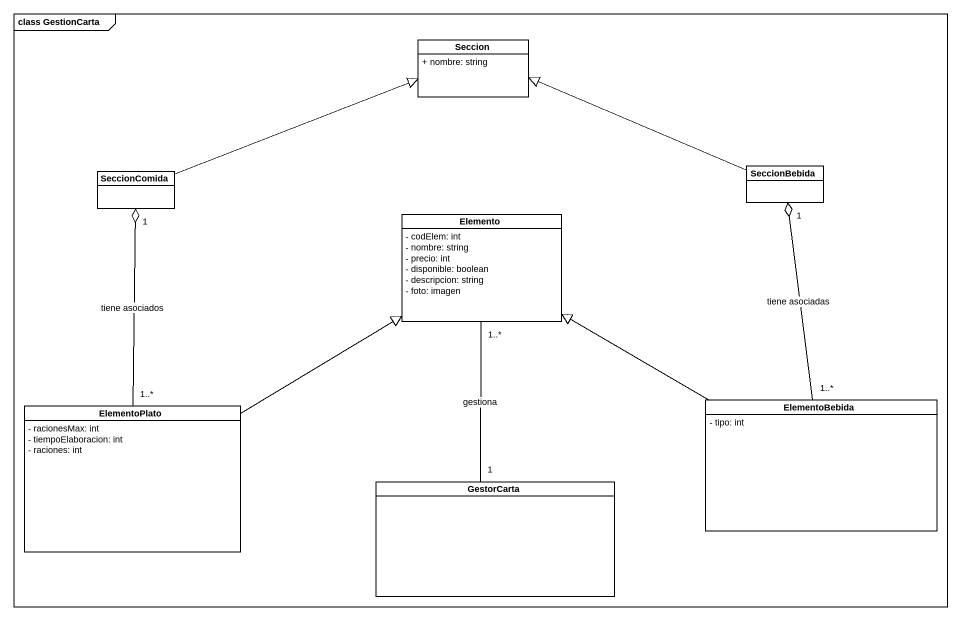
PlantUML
@startuml
mainframe class GestionCarta
hide circle
hide empty members
skinparam classAttributeIconSize 0
class Seccion {
  + nombre: string
}
class SeccionComida
class SeccionBebida
class Elemento {
  - codElem: int
  - nombre: string
  - precio: int
  - disponible: boolean
  - descripcion: string
  - foto: imagen
}
class ElementoPlato {
  - racionesMax: int
  - tiempoElaboracion: int
  - raciones: int
}
class ElementoBebida {
  - tipo: int
}
class GestorCarta
SeccionComida -right-|> Seccion
SeccionBebida -left-|> Seccion
ElementoPlato "1..*" -up-o "1" SeccionComida : tiene asociados
ElementoPlato -up-|> Elemento
ElementoBebida "1..*" -up-o "1" SeccionBebida : tiene asociadas
ElementoBebida -left-|> Elemento
GestorCarta "1" -up- "1..*" Elemento : gestiona
@enduml
